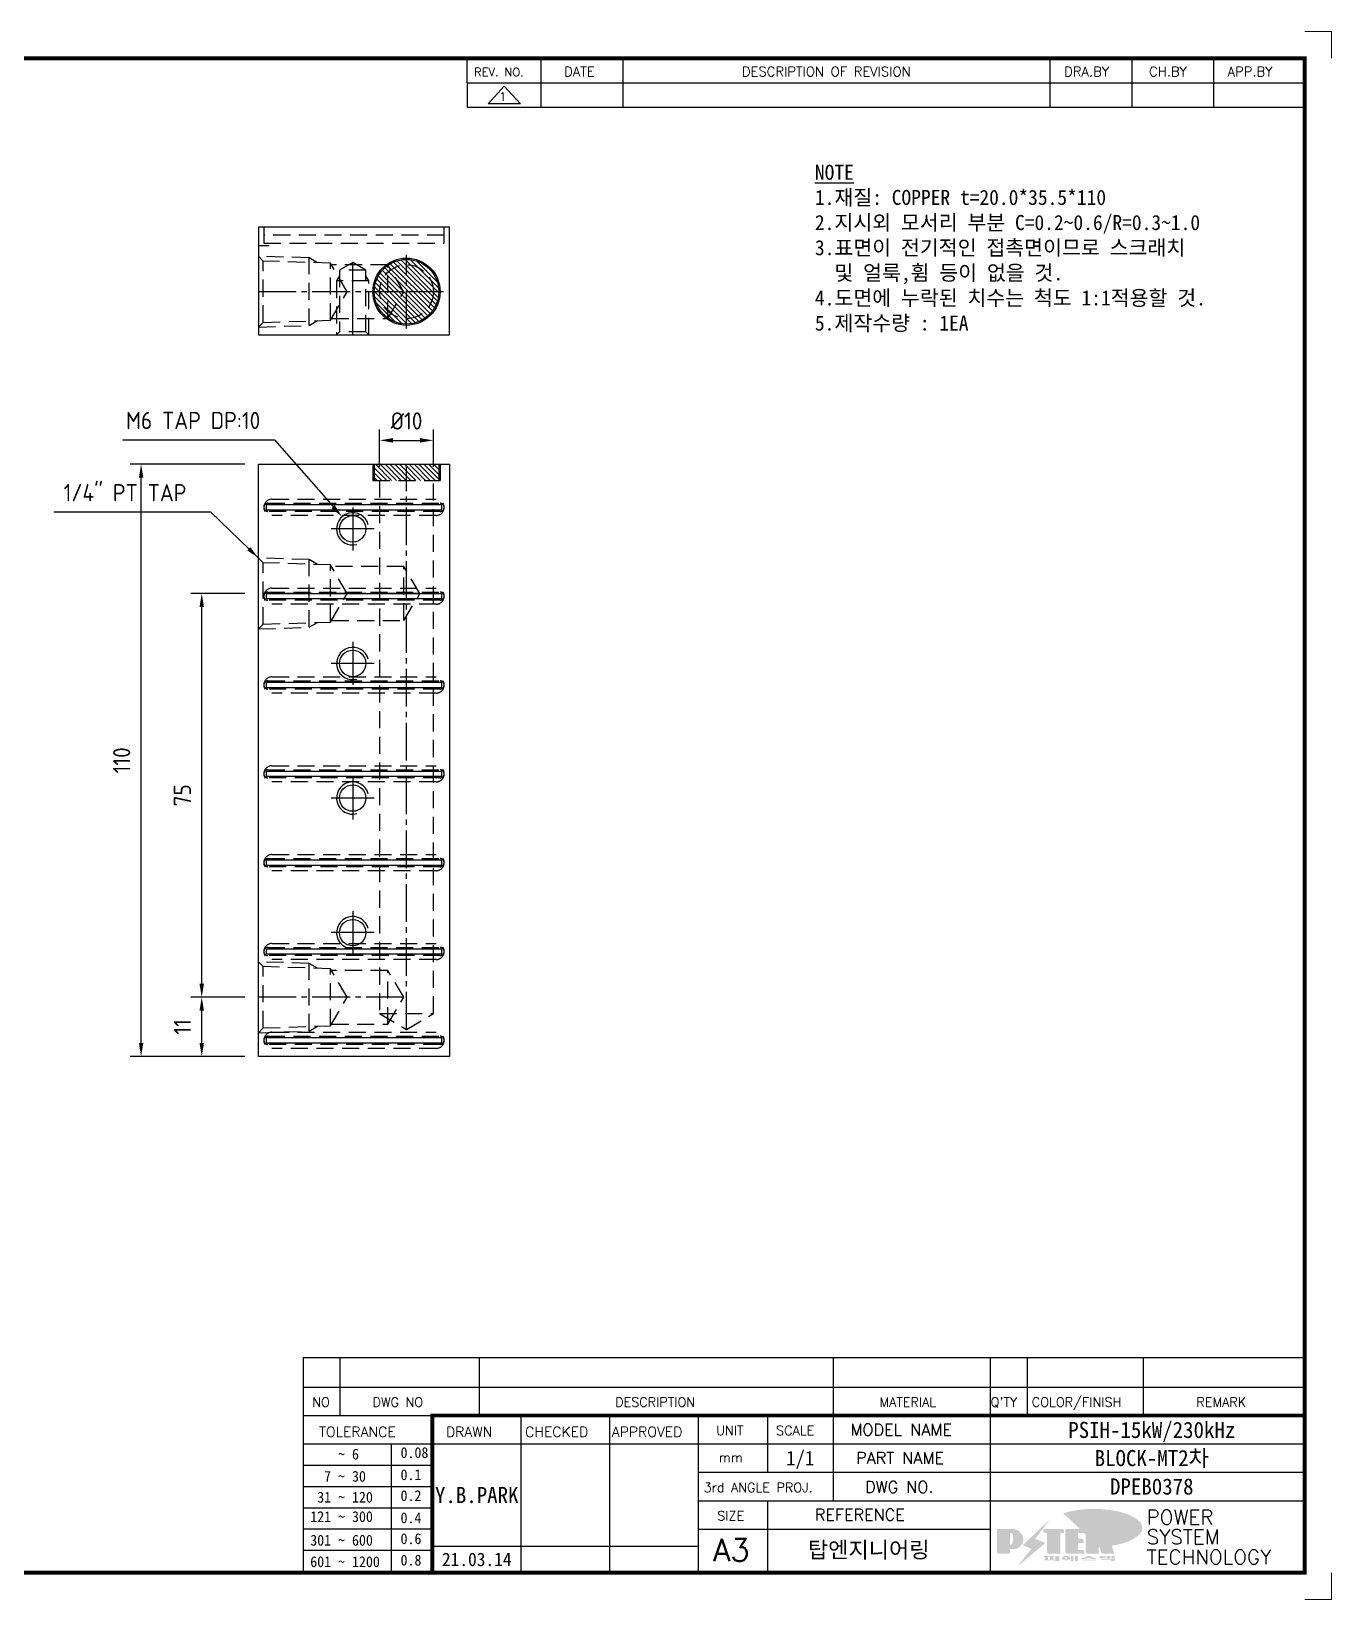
# Model space of a CAD drawing. Header units: millimetres. Extents: x -4251 to 2609, y -1673 to 4048.
# Drawn here: x -2295 to -2053.5, y -818.5 to -527.2 of the extents above; entities that cross this region are included whole.
import ezdxf
from ezdxf.enums import TextEntityAlignment as Align

# ---------------------------------------------------------------- set-up
doc = ezdxf.new("R2010")
doc.units = ezdxf.units.MM
for name, pattern in [('CENTER', [50.8, 31.75, -6.35, 6.35, -6.35]), ('CENTER1', [10, 7, -1, 1, -1]), ('HIDDEN2', [4.7625, 3.175, -1.5875])]:
    doc.linetypes.add(name, pattern=pattern)
for name, color, linetype in [('______', 7, 'Continuous'), ('CENTER', 1, 'CENTER'), ('FORMAT-1', 7, 'Continuous'), ('line', 3, 'Continuous'), ('THIN', 3, 'Continuous')]:
    doc.layers.add(name, color=color, linetype=linetype)
doc.styles.add('HAN', font='')
doc.styles.add('RC', font='simplex.shx')
doc.styles.add('ROMANT', font='simplex.shx')
doc.styles.add('RT', font='simplex.shx', dxfattribs={"oblique": 15})
doc.styles.get("Standard").update_dxf_attribs({"font": 'ISOCP.SHX', "bigfont": 'WHGTXT.SHX'})
doc.styles.get('HAN').set_extended_font_data('GulimChe')
doc.dimstyles.new('PS-1', dxfattribs={"dimtxt": 3.2, "dimasz": 2.5, "dimexe": 2, "dimexo": 2.5, "dimgap": 2, "dimtad": 1, "dimtoh": 1, "dimrnd": 0.05, "dimzin": 12, "dimdsep": 46, "dimtxsty": 'Standard', "dimcen": 0, "dimclrt": 2, "dimazin": 3, "dimtfac": 1, "dimtofl": 0, "dimtmove": 0, "dimatfit": 3, "dimfxl": 0, "dimtolj": 1, "dimtzin": 0, "dimarcsym": 0})

# ---------------------------------------------------------------- blocks, each defined once
blk = doc.blocks.new('re3')
at = {"color": 180}
for p, q in [((0, 0), (0, -4.55)), ((6.87, -0.64), (3.86, -3.91)), ((6.87, -0.64), (9.88, -3.91)), ((13.74, -4.55), (13.74, 0)), ((28.97, -4.55), (28.97, 0)), ((108.25, -4.55), (108.25, 0)), ((123.49, -4.55), (123.49, 0)), ((138.64, -4.55), (138.64, 0)), ((0, -4.55), (155.53, -4.55)), ((9.88, -3.91), (3.86, -3.91))]:
    blk.add_line(p, q, dxfattribs=at)
at = {"color": 2, "style": 'RC', "oblique": 15}
blk.add_attdef('REV.NO', text='', height=1.56, dxfattribs=at).set_placement((6.59, -2.56), align=Align.MIDDLE_CENTER)
blk.add_attdef('-1', text='', height=1.56, dxfattribs=at).set_placement((9.37, -1.66), align=Align.MIDDLE_LEFT)
at = {"color": 2, "style": 'HAN'}
for tag, p in [('REV.-DATE', (21.36, -2.28)), ('DRA.BY', (115.87, -2.28)), ('CH.BY', (131.07, -2.28)), ('APP.BY', (147.09, -2.28))]:
    blk.add_attdef(tag, text='', height=2.5, dxfattribs=at).set_placement(p, align=Align.MIDDLE_CENTER)
blk.add_attdef('DESCRIPTION-OF-REVISION', text='', height=2.5, dxfattribs=at).set_placement((31.61, -2.28), align=Align.MIDDLE_LEFT)
blk = doc.blocks.new('no3')
at = {"color": 180}
for p, q in [((0, 5.5), (0, 0)), ((0, 5.5), (186, 5.5)), ((6.79, 5.5), (6.79, 0)), ((32.74, 0.11), (32.74, 5.5)), ((98.4, 5.5), (98.4, 0)), ((127.61, 5.5), (127.61, 0)), ((134.43, 5.5), (134.43, 0)), ((155.98, 5.5), (155.98, 0))]:
    blk.add_line(p, q, dxfattribs=at)
at = {"color": 2, "style": 'RT', "oblique": 15}
blk.add_attdef('NO', text='', height=1.74, dxfattribs=at).set_placement((3.38, 2.51), align=Align.MIDDLE_CENTER)
at = {"color": 2, "style": 'HAN'}
for tag, p in [('PART-NO', (19.76, 2.75)), ('MATERIAL', (111.38, 2.75)), ("Q'TY", (131.02, 2.75)), ('COLOR/FINISH', (145.2, 2.75)), ('REMARK', (170.76, 2.75))]:
    blk.add_attdef(tag, text='', height=2.9, dxfattribs=at).set_placement(p, align=Align.MIDDLE_CENTER)
blk.add_attdef('DESCRIPTION', text='', height=2.9, dxfattribs=at).set_placement((34.51, 2.75), align=Align.MIDDLE_LEFT)
blk = doc.blocks.new('new LOGO')
at = {"layer": 'line'}
h = blk.add_hatch(color=250, dxfattribs=at)
h.paths.add_polyline_path([(44.5, 69.4), (46.6, 69.4, -0.129793), (52, 68, 0.221832), (43.6, 71.9), (41.5, 71.9), (41.5, 27.9), (43.6, 27.9, 0.02048), (44.5, 28)], flags=17)
h.paths.add_polyline_path([(44.5, 13.9), (57.3, 13.9, 0.72362), (77.1, 73.9, -0.679777), (54.3, 16.4), (41.5, 16.4), (41.5, -0.1), (3, -0.1), (3, -2.6), (44.5, -2.6)])
h.paths.add_polyline_path([(117.9, 14.2), (71.5, -44.4), (77.1, -39.6), (120.8, 15.6), (92, 28.9), (173.3, 106), (177.5, 111.4), (89.1, 27.6)])
h.paths.add_polyline_path([(162.7, 71.9), (162.7, 69.4), (172.5, 69.4), (172.5, 71.9)], flags=17)
h.paths.add_polyline_path([(217.7, 69.4), (230.5, 69.4), (230.5, 80.4), (227.5, 80.4), (227.5, 71.9), (214.7, 71.9), (214.7, -0.1), (175.5, -0.1), (175.5, -2.6), (217.7, -2.6)])
h.paths.add_polyline_path([(297.8, 46.6), (294.8, 46.6), (294.8, 37.4), (276, 37.4), (276, 10.9), (279, 10.9), (279, 34.9), (297.8, 34.9)])
h.paths.add_polyline_path([(300, 8.4), (297, 8.4), (297, -0.1), (237.5, -0.1), (237.5, -2.6), (300, -2.6)])
h.paths.add_polyline_path([(297.8, 80.4), (294.8, 80.4), (294.8, 71.9), (276, 71.9), (276, 49.1), (279, 49.1), (279, 69.4), (297.8, 69.4)])
h.paths.add_polyline_path([(350.2, 80.4), (347.2, 80.4), (347.2, 61.6), (350.2, 63.5)])
h.paths.add_polyline_path([(350.2, 26.7), (347.2, 35.2), (347.2, -0.1), (308.5, -0.1), (308.5, -2.6), (350.2, -2.6)])
h.paths.add_polyline_path([(402.7, 80.4), (396.5, 80.4), (379.6, 66.8), (400.5, -0.1), (361.8, -0.1), (362.7, -2.6), (403.5, -2.6), (382.6, 64.3)])
blk.add_hatch(color=5, dxfattribs=at).paths.add_polyline_path([(166.3, 35), (131, 49), (180.4, 112.7), (92, 28.9), (120.8, 15.6), (74.4, -43)])
h = blk.add_hatch(color=253, dxfattribs=at)
edge = h.paths.add_edge_path()
edge.add_ellipse((333.9, 86.4), major_axis=(-165.9, 0), ratio=0.39426, start_angle=111.5127, end_angle=334.469)
edge.add_ellipse((314.1, 81.2), major_axis=(-153.7, 0), ratio=0.40699, start_angle=121.3066, end_angle=327.7437, ccw=False)
edge.add_line((394, 27.8), (394.7, 25.6))
h = blk.add_hatch(color=1, dxfattribs=at)
h.paths.add_polyline_path([(41.5, 16.4), (54.3, 16.4, 1), (54.3, 82.9), (0, 82.9), (0, -0.1), (41.5, -0.1)])
h.paths.add_polyline_path([(41.5, 27.9), (41.5, 71.9), (43.6, 71.9, -0.414214), (54.6, 60.9), (54.6, 38.9, -0.414214), (43.6, 27.9)], flags=16)
h.paths.add_polyline_path([(214.7, 71.9), (227.5, 71.9), (227.5, 82.9), (159.7, 82.9), (159.7, 71.9), (172.5, 71.9), (172.5, -0.1), (214.7, -0.1)])
h.paths.add_polyline_path([(276, 37.4), (294.8, 37.4), (294.8, 49.1), (276, 49.1), (276, 71.9), (294.8, 71.9), (294.8, 82.9), (234.5, 82.9), (234.5, -0.1), (297, -0.1), (297, 10.9), (276, 10.9)])
h.paths.add_polyline_path([(347.2, 35.2), (359.7, -0.1), (400.5, -0.1), (379.6, 66.8), (399.7, 82.9), (380.6, 82.9), (347.2, 61.6), (347.2, 82.9), (305.5, 82.9), (305.5, -0.1), (347.2, -0.1)])
h = blk.add_hatch(color=250, dxfattribs=at)
edge = h.paths.add_edge_path()
edge.add_ellipse((237.8, -17.6), major_axis=(-14.3, 0), ratio=0.526336, start_angle=192.2456, end_angle=269.0748)
edge.add_line((238.1, -10.1), (237.6, -10.1))
edge.add_ellipse((237.8, -17.6), major_axis=(-14.3, 0), ratio=0.526336, start_angle=270.9252, end_angle=449.0748)
edge.add_line((237.6, -25.1), (238.1, -25.1))
edge.add_ellipse((237.8, -17.6), major_axis=(-14.3, 0), ratio=0.526336, start_angle=450.9252, end_angle=527.7544)
edge.add_line((251.7, -19.2), (254.1, -19.2))
edge.add_line((254.1, -19.2), (254.1, -27.1))
edge.add_line((254.1, -27.1), (263.1, -27.1))
edge.add_line((263.1, -27.1), (263.1, -10.1))
edge.add_line((263.1, -10.1), (254.1, -10.1))
edge.add_line((254.1, -10.1), (254.1, -16))
edge.add_line((254.1, -16), (251.7, -16))
h.paths.add_polyline_path([(241, -16.4), (241, -18.7, -1), (234.4, -18.7), (234.4, -16.4, -1)], flags=16)
h.paths.add_polyline_path([(278.2, -10.1), (268.1, -10.1), (268.1, -27.1), (278.2, -27.1)])
h.paths.add_polyline_path([(310.3, -10.1), (310.3, -11.1, -0.157169), (289.3, -17.5), (294, -19.9, 0.128407), (316.3, -15.9, 0.128407), (338.6, -19.9), (343.3, -17.5, -0.157169), (322.2, -11.1), (322.2, -10.1)])
h.paths.add_polyline_path([(342.1, -25.1), (342.1, -22.3), (290.4, -22.3), (290.4, -25.1)])
h.paths.add_polyline_path([(352, -10.1), (352, -16.2, 0.414214), (354, -18.2), (378.7, -18.2), (378.7, -19.6), (390.2, -19.6), (390.2, -10.1), (378.7, -10.1), (378.7, -13.6), (374.7, -13.6), (374.7, -15.1), (378.7, -15.1), (378.7, -16.2), (364.7, -16.2), (364.7, -15.1), (371.2, -15.1), (371.2, -13.6), (364.7, -13.6), (364.7, -12.6), (374.7, -12.6), (374.7, -10.1)])
h.paths.add_polyline_path([(393.8, -10.1), (393.8, -19.6), (405, -19.6), (405, -10.1)])
h.paths.add_polyline_path([(405, -27.1), (405, -20.9), (356.8, -20.9), (356.8, -23), (391.8, -23), (391.8, -27.1)])
h.paths.add_polyline_path([(200.4, -10.1), (200.4, -22.3), (193.2, -22.3), (193.2, -12.6), (196.6, -12.6), (196.6, -10.1), (161, -10.1), (161, -12.6), (164.5, -12.6), (164.5, -22.3), (161, -22.3), (161, -25.1), (200.4, -25.1), (200.4, -27.1), (213.9, -27.1), (213.9, -10.1)])
h.paths.add_polyline_path([(182, -12.6), (175.6, -12.6), (175.6, -22.3), (182, -22.3)], flags=17)
blk = doc.blocks.new('format-3')
at = {"color": 3, "lineweight": 9}
for p, q in [((414.5, 291.3), (419.5, 291.3)), ((419.5, 286.3), (419.5, 291.3)), ((419.5, 5), (419.5, 0)), ((414.5, 0), (419.5, 0))]:
    blk.add_line(p, q, dxfattribs=at)
at = {"color": 180}
for p, q in [((258.97, 281.75), (258.97, 286.3)), ((272.71, 281.75), (272.71, 286.3)), ((287.94, 281.75), (287.94, 286.3)), ((367.22, 281.75), (367.22, 286.3)), ((382.45, 281.75), (382.45, 286.3)), ((397.61, 281.75), (397.61, 286.3)), ((258.97, 281.75), (414.5, 281.75)), ((228.5, 39.49), (228.5, 5)), ((228.5, 39.49), (414.5, 39.49)), ((235.29, 39.49), (235.29, 34.21)), ((261.24, 34.21), (261.24, 39.49)), ((326.9, 39.49), (326.9, 34.21)), ((356.11, 39.49), (356.11, 34.21)), ((362.93, 39.49), (362.93, 34.21)), ((384.48, 39.49), (384.48, 34.21)), ((228.5, 34.21), (252.48, 34.21)), ((268.96, 5), (268.96, 34.21)), ((285.45, 5), (285.45, 34.21)), ((301.94, 5), (301.94, 34.21)), ((314.72, 34.21), (314.72, 23.65)), ((326.9, 34.21), (326.9, 18.37)), ((356.11, 34.21), (356.11, 5)), ((228.5, 28.93), (252.48, 28.93)), ((244.89, 5.23), (244.89, 28.93)), ((252.48, 28.93), (414.5, 28.93)), ((228.5, 24.98), (252.48, 24.98)), ((301.94, 23.65), (414.5, 23.65)), ((228.5, 21.03), (252.48, 21.03)), ((301.94, 18.37), (414.5, 18.37)), ((314.72, 18.37), (314.72, 5)), ((228.5, 17.08), (252.48, 17.08)), ((228.5, 13.13), (252.48, 13.13)), ((301.94, 13.09), (356.11, 13.09)), ((228.5, 9.18), (252.48, 9.18)), ((252.48, 9.95), (301.94, 9.95))]:
    blk.add_line(p, q, dxfattribs=at)
at = {"const_width": 0.7}
blk.add_lwpolyline([(252.48, 5), (252.48, 34.21), (414.5, 34.21)], dxfattribs=at)
at = {"layer": 'FORMAT-1', "const_width": 0.7}
blk.add_lwpolyline([(13, 5), (13, 286.3), (414.5, 286.3), (414.5, 5)], close=True, dxfattribs=at)
at = {"xscale": 0.05400000000000027, "yscale": 0.05400000000000027, "zscale": 0.05400000000000027}
blk.add_blockref('new LOGO', (357.35, 8.65), dxfattribs=at)
at = {"color": 2}
for s, height, style, p in [('REV. NO.', 1.56, 'RC', (260.23, 282.95)), ('DATE', 1.788, 'RC', (276.95, 282.94)), ('DESCRIPTION OF REVISION', 1.7875, 'RC', (309.98, 282.94)), ('DRA.BY', 1.788, 'RC', (369.83, 282.94)), ('CH.BY', 1.788, 'RC', (385.59, 282.94)), ('APP.BY', 1.788, 'RC', (400.18, 282.94)), ('COLOR/FINISH', 1.7424, 'RC', (363.8, 35.83)), ('NO', 1.742, 'RC', (230.16, 35.83)), ('DWG NO', 1.742, 'RC', (241.36, 35.83)), ('DESCRIPTION', 1.7424, 'RC', (286.43, 35.83)), ('MATERIAL', 1.742, 'RC', (335.52, 35.83)), ("Q'TY", 1.742, 'RC', (356.17, 35.83)), ('REMARK', 1.742, 'RC', (394.37, 35.83)), (' TOLERANCE', 1.9, 'RC', (230.11, 30.22)), ('DRAWN', 1.9, 'RC', (255, 30.22)), ('CHECKED', 1.9, 'RC', (269.71, 30.22)), ('APPROVED', 1.9, 'RC', (285.8, 30.22)), ('UNIT', 1.742, 'RC', (305.19, 30.55)), ('SCALE', 1.742, 'RC', (316.32, 30.55)), ('MODEL NAME', 2.178, 'RC', (330.12, 30.46)), ('    ~ 6', 2, 'HAN', (229.8, 26.03)), ('0.08', 2, 'HAN', (246.57, 26.31)), ('mm', 1.742, 'RC', (305.67, 25.56)), ('PART NAME', 2.178, 'RC', (331.17, 25.24)), ('  7 ~ 30', 2, 'HAN', (229.8, 21.91)), ('0.1', 2, 'HAN', (246.57, 22.2)), ('3rd ANGLE PROJ.', 1.7424, 'RC', (302.87, 19.97)), ('DWG NO.', 2.178, 'RC', (332.84, 19.85)), (' 31 ~ 120', 2, 'HAN', (229.8, 18.04)), ('0.2', 2, 'HAN', (246.57, 18.32)), ('121 ~ 300', 2, 'HAN', (229.8, 14.42)), ('0.4', 2, 'HAN', (246.57, 14.2)), ('SIZE', 1.742, 'RC', (305.39, 14.71)), ('REFERENCE', 2.178, 'RC', (323.52, 14.69)), ('301 ~ 600', 2, 'HAN', (229.8, 10.04)), ('0.6', 2, 'HAN', (246.57, 10.32)), ('601 ~ 1200', 2, 'HAN', (229.8, 6.05)), ('0.8', 2, 'HAN', (246.57, 6.33))]:
    blk.add_text(s, height=height, dxfattribs=dict(at, style=style)).set_placement(p)
at = {"style": 'ROMANT'}
for s, p in [('POWER', (385.15, 13.96)), ('SYSTEM', (385.15, 10.31)), ('TECHNOLOGY', (385.15, 6.56))]:
    blk.add_text(s, height=2.7, dxfattribs=at).set_placement(p)
at = {"color": 2, "lineweight": 25, "style": 'RC'}
blk.add_text('A3', height=4.182, dxfattribs=at).set_placement((304.61, 7.14))
at = {"style": 'HAN'}
for tag, height, p in [('MODEL-NAME', 3, (386.1, 31.53)), ('SCALE', 2.7, (320.81, 26.29)), ('PART-NAME', 3, (386.1, 26.29)), ('DRA-BY', 3, (260.72, 19.44)), ('CH-BY', 3, (277.21, 19.44)), ('APP-BY', 3, (293.7, 19.44)), ('DWG-NO', 3, (386.1, 21.01)), ('CH-DATE', 2.5, (277.21, 7.47)), ('관련업체', 3, (333.52, 9.26)), ('DRA-DATE', 2.5, (260.72, 7.47)), ('APP-DATE', 2.5, (293.7, 7.47))]:
    blk.add_attdef(tag, text='', height=height, dxfattribs=at).set_placement(p, align=Align.MIDDLE_CENTER)
blk = doc.blocks.new('*D375')
at = {"color": 0, "lineweight": -2}
for p, q in [((-2255.31, -706.63), (-2265.34, -706.63)), ((-2263.34, -715.13), (-2263.34, -709.13)), ((-2255.31, -717.63), (-2265.34, -717.63))]:
    blk.add_line(p, q, dxfattribs=at)
at = {"color": 0}
for points in [[(-2263.76, -709.13), (-2262.93, -709.13), (-2263.34, -706.63)], [(-2263.76, -715.13), (-2262.93, -715.13), (-2263.34, -717.63)]]:
    blk.add_solid(points, dxfattribs=at)
at = {"layer": 'DEFPOINTS', "color": 0}
for p in [(-2263.34, -706.63), (-2252.81, -706.63, 0), (-2252.81, -717.63, 0)]:
    blk.add_point(p, dxfattribs=at)
at = {"color": 2, "insert": (-2266.94, -712.13), "char_height": 3.2, "attachment_point": 5, "rotation": 90}
blk.add_mtext('\\A1;11', dxfattribs=at)
blk = doc.blocks.new('*D376')
at = {"color": 0, "lineweight": -2}
for p, q in [((-2255.31, -631.63), (-2265.34, -631.63)), ((-2263.34, -704.13), (-2263.34, -634.13)), ((-2255.31, -706.63), (-2265.34, -706.63))]:
    blk.add_line(p, q, dxfattribs=at)
at = {"color": 0}
for points in [[(-2263.76, -634.13), (-2262.93, -634.13), (-2263.34, -631.63)], [(-2263.76, -704.13), (-2262.93, -704.13), (-2263.34, -706.63)]]:
    blk.add_solid(points, dxfattribs=at)
at = {"layer": 'DEFPOINTS', "color": 0}
for p in [(-2263.34, -631.63), (-2252.81, -631.63, 0), (-2252.81, -706.63, 0)]:
    blk.add_point(p, dxfattribs=at)
at = {"color": 2, "insert": (-2266.94, -669.13), "char_height": 3.2, "attachment_point": 5, "rotation": 90}
blk.add_mtext('\\A1;75', dxfattribs=at)
blk = doc.blocks.new('*D377')
at = {"color": 0, "lineweight": -2}
for p, q in [((-2230.31, -608.13), (-2230.31, -601.19)), ((-2220.31, -608.13), (-2220.31, -601.19)), ((-2227.81, -603.19), (-2222.81, -603.19))]:
    blk.add_line(p, q, dxfattribs=at)
at = {"color": 0}
for points in [[(-2227.81, -602.77), (-2227.81, -603.61), (-2230.31, -603.19)], [(-2222.81, -602.77), (-2222.81, -603.61), (-2220.31, -603.19)]]:
    blk.add_solid(points, dxfattribs=at)
at = {"layer": 'DEFPOINTS', "color": 0}
for p in [(-2220.31, -603.19), (-2230.31, -610.63, 0), (-2220.31, -610.63, 0)]:
    blk.add_point(p, dxfattribs=at)
at = {"color": 2, "insert": (-2225.31, -599.59), "char_height": 3.2, "attachment_point": 5}
blk.add_mtext('\\A1;%%C10', dxfattribs=at)
blk = doc.blocks.new('*D378')
at = {"color": 0, "lineweight": -2}
for p, q in [((-2278.06, -603.12), (-2249.84, -603.12)), ((-2249.84, -603.12), (-2238.95, -615.51))]:
    blk.add_line(p, q, dxfattribs=at)
at = {"color": 0}
blk.add_solid([(-2238.63, -615.23), (-2239.26, -615.78), (-2237.29, -617.38)], dxfattribs=at)
at = {"layer": 'DEFPOINTS', "color": 0}
for p in [(-2237.29, -617.38, 0), (-2233.33, -621.89, 0)]:
    blk.add_point(p, dxfattribs=at)
at = {"color": 2, "insert": (-2264.95, -599.5), "char_height": 3.2, "attachment_point": 5}
blk.add_mtext('\\A1;M6 TAP DP:10', dxfattribs=at)
blk = doc.blocks.new('*D379')
at = {"color": 0, "lineweight": -2}
for p, q in [((-2255.31, -607.63), (-2276.61, -607.63)), ((-2274.61, -715.13), (-2274.61, -610.13)), ((-2255.31, -717.63), (-2276.61, -717.63))]:
    blk.add_line(p, q, dxfattribs=at)
at = {"color": 0}
for points in [[(-2275.02, -610.13), (-2274.19, -610.13), (-2274.61, -607.63)], [(-2275.02, -715.13), (-2274.19, -715.13), (-2274.61, -717.63)]]:
    blk.add_solid(points, dxfattribs=at)
at = {"layer": 'DEFPOINTS', "color": 0}
for p in [(-2274.61, -607.63), (-2252.81, -607.63, 0), (-2252.81, -717.63, 0)]:
    blk.add_point(p, dxfattribs=at)
at = {"color": 2, "insert": (-2278.21, -662.63), "char_height": 3.2, "attachment_point": 5, "rotation": 90}
blk.add_mtext('\\A1;110', dxfattribs=at)

msp = doc.modelspace()

# ---------------------------------------------------------------- hatches: boundary and pattern name
h = msp.add_hatch()
h.set_pattern_fill('ANSI31', color=4, scale=0.2, angle=90)
h.set_pattern_definition([(135, (-796.59675, 829.3432), (-0.4490128, -0.4490128), [])])
edge = h.paths.add_edge_path()
edge.add_arc((-2225.3118, -575.5807), 6, 0, 360)
at = {"layer": '______', "linetype": 'HIDDEN2'}
h = msp.add_hatch(dxfattribs=at)
h.set_pattern_fill('ANSI31', color=2, scale=0.2, angle=90)
h.set_pattern_definition([(135, (-933.3593, -2082.2677), (-0.4490128, -0.4490128), [])])
h.paths.add_polyline_path([(-2231.3118, -607.6345), (-2219.3118, -607.6345), (-2219.3118, -610.6345), (-2231.3118, -610.6345)])

# ---------------------------------------------------------------- linework, layer by layer
at = {"color": 1, "linetype": 'CENTER1'}
for p, q in [((-2225.3118, -582.4447, 0), (-2225.3118, -568.7167, 0)), ((-2225.8075, -575.5807, 0), (-2252.8118, -575.5807, 0)), ((-2218.4478, -575.5807, 0), (-2232.1758, -575.5807, 0)), ((-2225.3118, -712.6388, 0), (-2225.3118, -607.6345, 0)), ((-2222.8075, -631.6345, 0), (-2252.8118, -631.6345, 0)), ((-2225.8075, -706.6345, 0), (-2252.8118, -706.6345, 0))]:
    msp.add_line(p, q, dxfattribs=at)
at = {"color": 1, "elevation": 0}
for points in [[(-2252.8118, -563.5807), (-2252.8118, -583.5807), (-2217.3118, -583.5807), (-2217.3118, -563.5807)], [(-2217.3118, -607.6345), (-2217.3118, -717.6345), (-2252.8118, -717.6345), (-2252.8118, -607.6345)]]:
    msp.add_lwpolyline(points, close=True, dxfattribs=at)
at = {"color": 250, "elevation": 0}
for points in [[(-2218.8118, -616.1345), (-2251.3118, -616.1345), (-2251.3118, -615.1345), (-2218.8118, -615.1345)], [(-2218.8118, -632.6345), (-2251.3118, -632.6345), (-2251.3118, -631.6345), (-2218.8118, -631.6345)], [(-2218.8118, -649.1345), (-2251.3118, -649.1345), (-2251.3118, -648.1345), (-2218.8118, -648.1345)], [(-2218.8118, -665.6345), (-2251.3118, -665.6345), (-2251.3118, -664.6345), (-2218.8118, -664.6345)], [(-2218.8118, -682.1345), (-2251.3118, -682.1345), (-2251.3118, -681.1345), (-2218.8118, -681.1345)], [(-2218.8118, -698.6345), (-2251.3118, -698.6345), (-2251.3118, -697.6345), (-2218.8118, -697.6345)], [(-2218.8118, -715.1345), (-2251.3118, -715.1345), (-2251.3118, -714.1345), (-2218.8118, -714.1345)]]:
    msp.add_lwpolyline(points, close=True, dxfattribs=at)
at = {"color": 1}
msp.add_circle((-2225.3118, -575.5807, 0), 6.25, dxfattribs=at)
at = {"color": 4}
msp.add_circle((-2225.3118, -575.5807, 0), 6, dxfattribs=at)
for centre in [(-2235.3118, -619.6345, 0), (-2235.3118, -644.6345, 0), (-2235.3118, -669.6345, 0), (-2235.3118, -694.6345, 0)]:
    msp.add_circle(centre, 2.4587)
at = {"layer": '______', "color": 2, "linetype": 'HIDDEN2'}
for p, q in [((-2251.8118, -563.5807, 0), (-2251.8118, -565.0807, 0)), ((-2251.8118, -565.0807, 0), (-2251.8118, -566.5807, 0)), ((-2218.3118, -565.0807, 0), (-2251.8118, -565.0807, 0)), ((-2218.3118, -566.5807, 0), (-2218.3118, -563.5807, 0)), ((-2250.8118, -567.0807, 0), (-2252.8118, -567.0807, 0)), ((-2251.8118, -566.5807, 0), (-2218.3118, -566.5807, 0)), ((-2243.4118, -581.8655, 0), (-2243.4118, -569.296, 0)), ((-2239.4014, -580.884, 0), (-2239.4014, -570.2774, 0)), ((-2228.8118, -580.5807, 0), (-2228.8118, -570.5807, 0)), ((-2232.3118, -573.5807, 0), (-2238.3118, -573.5807, 0)), ((-2232.8531, -571.5807, 0), (-2237.7705, -571.5807, 0)), ((-2231.5618, -607.6345, 0), (-2231.5618, -610.6345, 0)), ((-2231.3118, -607.6345, 0), (-2231.3118, -610.6345, 0)), ((-2219.3118, -607.6345, 0), (-2219.3118, -610.6345, 0)), ((-2219.0618, -607.6345, 0), (-2219.0618, -610.6345, 0)), ((-2231.5618, -610.6345, 0), (-2219.0618, -610.6345, 0)), ((-2243.4118, -637.9193, 0), (-2243.4118, -625.3498, 0)), ((-2239.4014, -636.9378, 0), (-2239.4014, -626.3312, 0)), ((-2225.8118, -636.6345, 0), (-2225.8118, -626.6345, 0)), ((-2243.4118, -712.9193, 0), (-2243.4118, -700.3498, 0)), ((-2239.4014, -711.9378, 0), (-2239.4014, -701.3312, 0)), ((-2228.8118, -711.6345, 0), (-2228.8118, -701.6345, 0)), ((-2230.3118, -709.6345, 0), (-2220.3118, -709.6345, 0))]:
    msp.add_line(p, q, dxfattribs=at)
at = {"layer": '______', "color": 2, "linetype": 'HIDDEN2', "elevation": 0}
for points in [[(-2241.8443, -570.201), (-2243.4118, -569.296), (-2252.8118, -569.0022)], [(-2252.8118, -582.1592), (-2251.9282, -581.2756), (-2251.9282, -569.8858), (-2252.8118, -569.0022)], [(-2251.9282, -581.2756), (-2239.4014, -580.884), (-2236.3395, -575.5807), (-2239.4014, -570.2774), (-2251.9282, -569.8858)], [(-2239.2263, -580.5807), (-2228.8118, -580.5807), (-2225.8075, -575.5807), (-2228.8118, -570.5807), (-2239.2263, -570.5807)], [(-2232.8531, -583.0394), (-2232.8531, -571.5807), (-2235.3118, -570.1612), (-2237.7705, -571.5807), (-2237.7705, -583.0394)], [(-2237.7705, -572.6432), (-2238.3118, -573.5807), (-2238.3118, -583.5807)], [(-2232.3118, -583.5807), (-2232.3118, -573.5807), (-2232.8531, -572.6432)], [(-2252.8118, -582.1592), (-2243.4118, -581.8655), (-2241.8443, -580.9604)], [(-2232.3118, -583.5807), (-2232.8531, -583.0394), (-2237.7705, -583.0394), (-2238.3118, -583.5807)], [(-2230.3118, -610.6345), (-2230.3118, -709.6345), (-2225.3118, -712.6388), (-2220.3118, -709.6345), (-2220.3118, -610.6345)], [(-2241.8443, -626.2549), (-2243.4118, -625.3498), (-2252.8118, -625.056)], [(-2252.8118, -638.213), (-2251.9282, -637.3294), (-2251.9282, -625.9396), (-2252.8118, -625.056)], [(-2251.9282, -637.3294), (-2239.4014, -636.9378), (-2236.3395, -631.6345), (-2239.4014, -626.3312), (-2251.9282, -625.9396)], [(-2239.2263, -636.6345), (-2225.8118, -636.6345), (-2222.8075, -631.6345), (-2225.8118, -626.6345), (-2239.2263, -626.6345)], [(-2252.8118, -638.213), (-2243.4118, -637.9193), (-2241.8443, -637.0142)], [(-2241.8443, -701.2549), (-2243.4118, -700.3498), (-2252.8118, -700.056)], [(-2252.8118, -713.213), (-2251.9282, -712.3294), (-2251.9282, -700.9396), (-2252.8118, -700.056)], [(-2251.9282, -712.3294), (-2239.4014, -711.9378), (-2236.3395, -706.6345), (-2239.4014, -701.3312), (-2251.9282, -700.9396)], [(-2239.2263, -711.6345), (-2228.8118, -711.6345), (-2225.8075, -706.6345), (-2228.8118, -701.6345), (-2239.2263, -701.6345)], [(-2252.8118, -713.213), (-2243.4118, -712.9193), (-2241.8443, -712.0142)]]:
    msp.add_lwpolyline(points, dxfattribs=at)
for points in [[(-2250.3118, -614.1345), (-2219.8118, -614.1345, -1.00000001), (-2219.8118, -617.1345), (-2250.3118, -617.1345, -0.99999984), (-2250.3118, -614.1345, -0.41421356)], [(-2219.0618, -616.3845), (-2251.0618, -616.3845, -0.99999968), (-2251.0618, -614.8845), (-2219.0618, -614.8845, -1.00000001), (-2219.0618, -616.3845)], [(-2250.3118, -630.6345), (-2219.8118, -630.6345, -1.00000001), (-2219.8118, -633.6345), (-2250.3118, -633.6345, -0.99999984), (-2250.3118, -630.6345, -0.41421356)], [(-2219.0618, -632.8845), (-2251.0618, -632.8845, -0.99999968), (-2251.0618, -631.3845), (-2219.0618, -631.3845, -1.00000001), (-2219.0618, -632.8845)], [(-2250.3118, -647.1345), (-2219.8118, -647.1345, -1.00000001), (-2219.8118, -650.1345), (-2250.3118, -650.1345, -0.99999984), (-2250.3118, -647.1345, -0.41421356)], [(-2219.0618, -649.3845), (-2251.0618, -649.3845, -0.99999968), (-2251.0618, -647.8845), (-2219.0618, -647.8845, -1.00000001), (-2219.0618, -649.3845)], [(-2250.3118, -663.6345), (-2219.8118, -663.6345, -1.00000001), (-2219.8118, -666.6345), (-2250.3118, -666.6345, -0.99999984), (-2250.3118, -663.6345, -0.41421356)], [(-2219.0618, -665.8845), (-2251.0618, -665.8845, -0.99999968), (-2251.0618, -664.3845), (-2219.0618, -664.3845, -1.00000001), (-2219.0618, -665.8845)], [(-2250.3118, -680.1345), (-2219.8118, -680.1345, -1.00000001), (-2219.8118, -683.1345), (-2250.3118, -683.1345, -0.99999984), (-2250.3118, -680.1345, -0.41421356)], [(-2219.0618, -682.3845), (-2251.0618, -682.3845, -0.99999968), (-2251.0618, -680.8845), (-2219.0618, -680.8845, -1.00000001), (-2219.0618, -682.3845)], [(-2250.3118, -696.6345), (-2219.8118, -696.6345, -1.00000001), (-2219.8118, -699.6345), (-2250.3118, -699.6345, -0.99999984), (-2250.3118, -696.6345, -0.41421356)], [(-2219.0618, -698.8845), (-2251.0618, -698.8845, -0.99999968), (-2251.0618, -697.3845), (-2219.0618, -697.3845, -1.00000001), (-2219.0618, -698.8845)], [(-2250.3118, -713.1345), (-2219.8118, -713.1345, -1.00000001), (-2219.8118, -716.1345), (-2250.3118, -716.1345, -0.99999984), (-2250.3118, -713.1345, -0.41421356)], [(-2219.0618, -715.3845), (-2251.0618, -715.3845, -0.99999968), (-2251.0618, -713.8845), (-2219.0618, -713.8845, -1.00000001), (-2219.0618, -715.3845)]]:
    msp.add_lwpolyline(points, format="xyb", dxfattribs=at)
at = {"layer": '______', "color": 2, "linetype": 'HIDDEN2'}
msp.add_circle((-2225.3118, -575.5807, 0), 5, dxfattribs=at)
at = {"layer": 'CENTER'}
for p, q in [((-2235.3118, -583.5807, 0), (-2235.3118, -570.1612, 0)), ((-2235.3118, -615.6345, 0), (-2235.3118, -623.6345, 0)), ((-2231.3118, -619.6345, 0), (-2239.3118, -619.6345, 0)), ((-2235.3118, -640.6345, 0), (-2235.3118, -648.6345, 0)), ((-2231.3118, -644.6345, 0), (-2239.3118, -644.6345, 0)), ((-2235.3118, -665.6345, 0), (-2235.3118, -673.6345, 0)), ((-2231.3118, -669.6345, 0), (-2239.3118, -669.6345, 0)), ((-2235.3118, -690.6345, 0), (-2235.3118, -698.6345, 0)), ((-2231.3118, -694.6345, 0), (-2239.3118, -694.6345, 0))]:
    msp.add_line(p, q, dxfattribs=at)
at = {"layer": 'THIN'}
for centre in [(-2235.3118, -619.6345, 0), (-2235.3118, -644.6345, 0), (-2235.3118, -669.6345, 0), (-2235.3118, -694.6345, 0)]:
    msp.add_arc(centre, 3, 15, 285, dxfattribs=at)

# ---------------------------------------------------------------- block references
ref = msp.add_blockref('format-3', (-2472.9913, -818.5248, 0))
ref.add_attrib('DRA-DATE', '21.03.14', dxfattribs={"height": 2.5, "style": 'HAN'}).set_placement((-2212.2712, -811.0498, 0), align=Align.MIDDLE_CENTER)
ref.add_attrib('DRA-BY', 'Y.B.PARK', dxfattribs={"height": 3, "style": 'HAN'}).set_placement((-2212.2712, -799.0826, 0), align=Align.MIDDLE_CENTER)
ref.add_attrib('MODEL-NAME', 'PSIH-15kW/230kHz', dxfattribs={"lineweight": 35, "height": 3, "style": 'HAN'}).set_placement((-2086.8958, -786.9997, 0), align=Align.MIDDLE_CENTER)
ref.add_attrib('PART-NAME', 'BLOCK-MT2차', dxfattribs={"lineweight": 35, "height": 3, "style": 'HAN'}).set_placement((-2086.8958, -792.2305, 0), align=Align.MIDDLE_CENTER)
ref.add_attrib('PART-NO', 'DPEB0378', dxfattribs={"lineweight": 35, "height": 3, "style": 'HAN'}).set_placement((-2086.8958, -797.5105, 0), align=Align.MIDDLE_CENTER)
ref.add_attrib('SCALE', '1/1', dxfattribs={"height": 2.7, "style": 'HAN'}).set_placement((-2152.1832, -792.2305, 0), align=Align.MIDDLE_CENTER)
ref.add_attrib('관련업체', '탑엔지니어링', dxfattribs={"height": 3, "style": 'HAN'}).set_placement((-2139.468, -809.2621, 0), align=Align.MIDDLE_CENTER)
ref = msp.add_blockref('re3', (-2214.0255, -536.7748, 0))
ref.add_attrib('REV.NO', '1', dxfattribs={"color": 2, "height": 1.56, "style": 'RC'}).set_placement((-2207.4371, -539.3321, 0), align=Align.MIDDLE_CENTER)
msp.add_blockref('no3', (-2244.4913, -779.0305, 0))

# ---------------------------------------------------------------- texts
at = {"color": 2, "insert": (-2149.4607, -551.9966, -0.0001), "char_height": 2.800095, "attachment_point": 1, "style": 'HAN'}
msp.add_mtext_dynamic_manual_height_columns('{\\LNOTE\\P}1.재질: COPPER t=20.0*35.5*110\\P2.지시외 모서리 부분 C=0.2~0.6/R=0.3~1.0\\P3.표면이 전기적인 접촉면이므로 스크래치\\P  및 얼룩,휨 등이 없을 것.\\P4.도면에 누락된 치수는 척도 1:1적용할 것.\\P{\\C1;5.제작수량 : 1EA}', width=794.617376, gutter_width=769.2954, heights=[449.7266], dxfattribs=at)
at = {"color": 2, "insert": (-2266.1783, -614.5219, 0), "char_height": 3.2, "attachment_point": 9}
msp.add_mtext('\\A1;1/4" PT TAP', dxfattribs=at)

# ---------------------------------------------------------------- dimensions: what is measured, and where the dimension line sits
dim = msp.add_diameter_dim_2p(p1=(-2233.3299, -621.8866, 0), p2=(-2237.2937, -617.3824, 0), text='M6 TAP DP:10', dimstyle='PS-1')
dim.commit()
dim.dimension.update_dxf_attribs({"geometry": '*D378', "text_midpoint": (-2264.9528, -603.1204, 0), "dimtype": 163})
dim = msp.add_linear_dim(base=(-2220.3118, -603.1914), p1=(-2230.3118, -610.6345, 0), p2=(-2220.3118, -610.6345, 0), angle=180, text='%%C<>', dimstyle='PS-1')
dim.commit()
dim.dimension.update_dxf_attribs({"geometry": '*D377', "text_midpoint": (-2225.3118, -599.5914)})
for base, p1, p2, picture, middle in [((-2274.6066, -607.6345), (-2252.8118, -717.6345, 0), (-2252.8118, -607.6345, 0), '*D379', (-2278.2066, -662.6345)), ((-2263.3445, -631.6345), (-2252.8118, -706.6345, 0), (-2252.8118, -631.6345, 0), '*D376', (-2266.9445, -669.1345)), ((-2263.3445, -706.6345), (-2252.8118, -717.6345, 0), (-2252.8118, -706.6345, 0), '*D375', (-2266.9445, -712.1345))]:
    dim = msp.add_linear_dim(base=base, p1=p1, p2=p2, angle=90, dimstyle='PS-1')
    dim.commit()
    dim.dimension.update_dxf_attribs({"geometry": picture, "text_midpoint": middle})

# ---------------------------------------------------------------- leaders
at = {"annotation_type": 0, "has_hookline": 1, "hookline_direction": 1, "text_width": 24.6133}
msp.add_leader([(-2252.8118, -625.056, 0), (-2261.6783, -616.5219, 0), (-2264.1783, -616.5219, 0)], dimstyle='PS-1', override={"dimgap": 2, "dimtad": 1}, dxfattribs=at)

doc.saveas('drawing.dxf')
